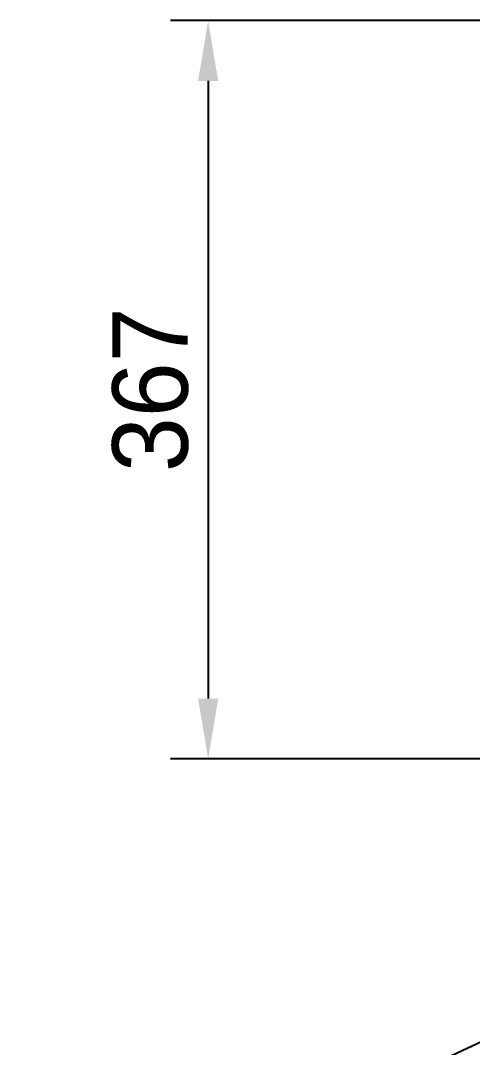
# Model space of a CAD drawing. Header units: inches. Extents: x 0 to 77285, y -118 to 40065.
# Drawn here: x 66466 to 66691, y 17226 to 17737 of the extents above; entities that cross this region are included whole.
import ezdxf

# ---------------------------------------------------------------- set-up
doc = ezdxf.new("R2010")
doc.units = ezdxf.units.IN
doc.header["$LTSCALE"] = 5
doc.header["$MEASUREMENT"] = 0
doc.layers.add('44', color=4, linetype='Continuous')
doc.styles.add('SCI', font='')
doc.styles.get('SCI').set_extended_font_data('Gulim')
doc.dimstyles.new('SCH', dxfattribs={"dimtxt": 2.5, "dimasz": 2, "dimexe": 1.25, "dimexo": 0.625, "dimtad": 1, "dimdec": 8, "dimtxsty": 'SCI', "dimcen": 2.5, "dimclrd": 4, "dimclre": 4, "dimclrt": 7, "dimadec": 8, "dimazin": 2, "dimtfac": 1, "dimtdec": 8, "dimtmove": 0, "dimatfit": 3, "dimfxl": 1, "dimarcsym": 0})

# ---------------------------------------------------------------- blocks, each defined once
blk = doc.blocks.new('*D664')
at = {"color": 4, "lineweight": -2, "transparency": 16777216}
for p, q in [((66747.95, 17736.63), (66540.91, 17736.63)), ((66559.66, 17706.63), (66559.66, 17399.63)), ((66747.95, 17369.63), (66540.91, 17369.63))]:
    blk.add_line(p, q, dxfattribs=at)
at = {"color": 4, "transparency": 16777216}
for points in [[(66554.66, 17706.63), (66564.66, 17706.63), (66559.66, 17736.63)], [(66554.66, 17399.63), (66564.66, 17399.63), (66559.66, 17369.63)]]:
    blk.add_solid(points, dxfattribs=at)
at = {"layer": 'Defpoints', "color": 0, "transparency": 16777216}
for p in [(66757.32, 17736.63), (66559.66, 17369.63), (66757.32, 17369.63)]:
    blk.add_point(p, dxfattribs=at)
at = {"color": 7, "transparency": 16777216, "insert": (66531.04, 17553.13), "char_height": 37.5, "attachment_point": 5, "rotation": 90, "style": 'SCI'}
blk.add_mtext('367', dxfattribs=at)

msp = doc.modelspace()

# ---------------------------------------------------------------- linework, layer by layer
at = {"layer": '44'}
msp.add_line((66857.32461013, 17304.62620845), (66383.14576989, 17083.57271781), dxfattribs=at)

# ---------------------------------------------------------------- dimensions: what is measured, and where the dimension line sits
dim = msp.add_linear_dim(base=(66559.6600251945, 17369.6262084525), p1=(66757.3246101331, 17736.6262084525), p2=(66757.3246101331, 17369.6262084525), angle=90, dimstyle='SCH', override={"dimscale": 15})
dim.commit()
dim.dimension.update_dxf_attribs({"geometry": '*D664', "text_midpoint": (66531.0356909734, 17553.1262084525)})

doc.saveas('drawing.dxf')
